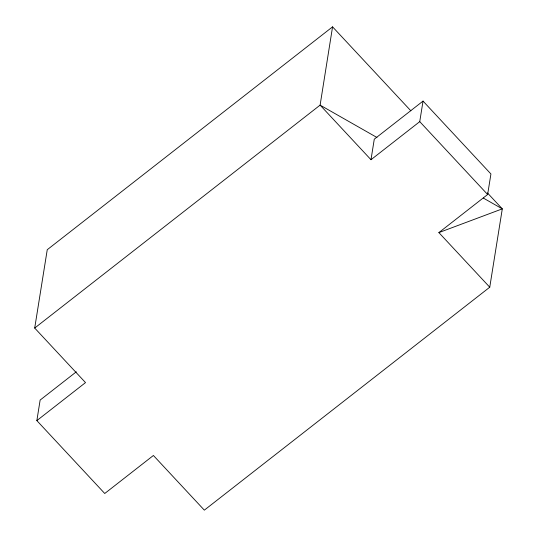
<?xml version="1.0" encoding="UTF-8"?>
<svg xmlns="http://www.w3.org/2000/svg" width="537" height="537" viewBox="0 0 537 537"><rect width="100%" height="100%" fill="white"/><g stroke="black" fill="none" stroke-linecap="round" stroke-linejoin="round"><path stroke-width="0.81" d="M410.859 110.81L332.564 26.85L320.112 105.118L34.704 328.053L85.517 382.599L36.852 420.612L104.742 493.49L153.407 455.477L204.335 510.15L489.751 287.208L502.296 208.866L487.442 192.931M34.704 328.053L47.249 249.712L332.564 26.85M36.852 420.612L40.141 400.065L76.314 371.812M376.954 137.485L320.112 105.118L370.986 159.724L374.276 139.177L423.035 101.09L490.925 173.968L487.636 194.515L438.877 232.602L489.751 287.208M370.986 159.724L419.746 121.637L423.035 101.09M438.877 232.602L502.296 208.866L483.354 198.079M419.746 121.637L487.636 194.515"/></g></svg>
